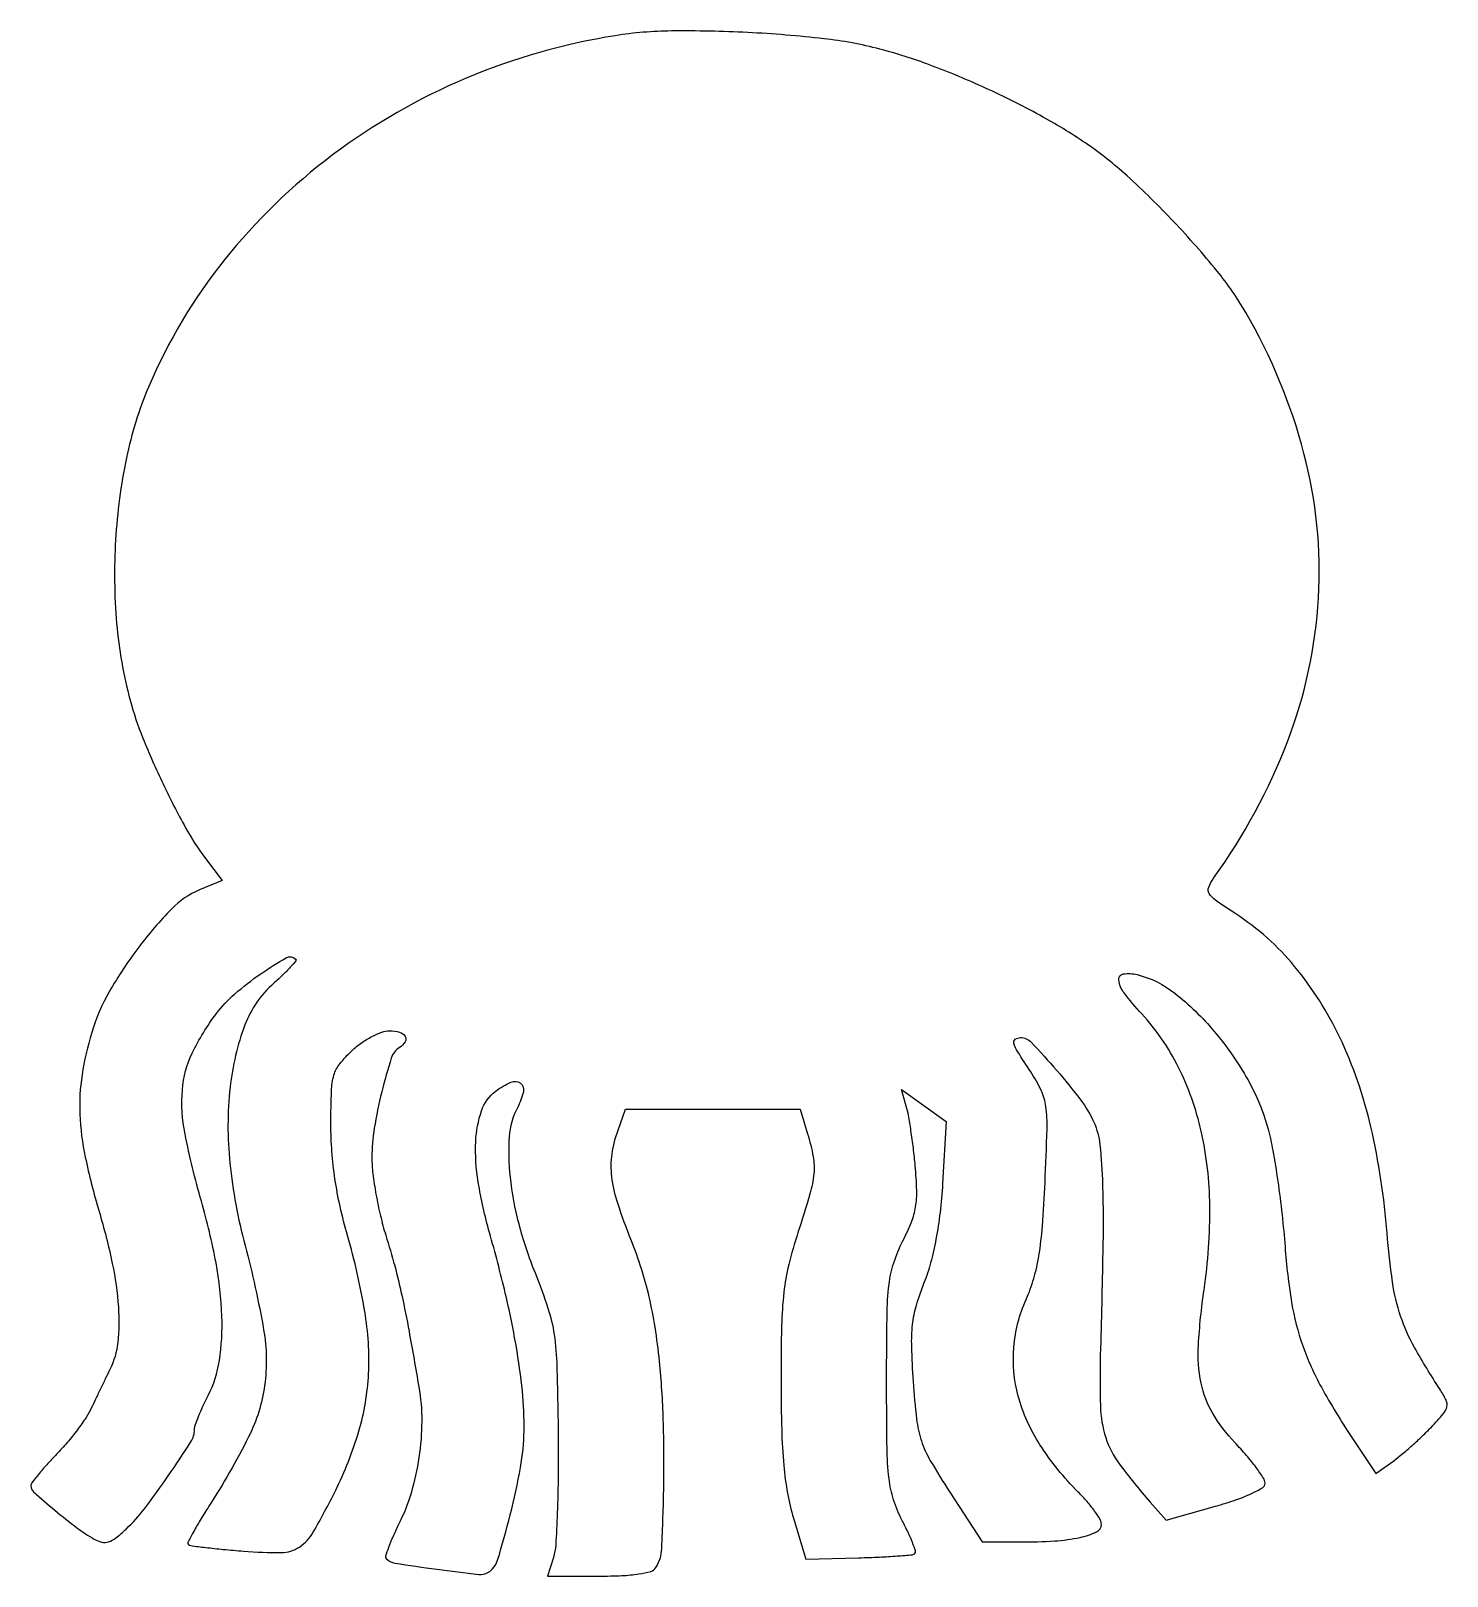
# Model space of a CAD drawing. Extents: x 0 to 208, y 0 to 227.
import ezdxf

# ---------------------------------------------------------------- set-up
doc = ezdxf.new("R2010")
doc.units = 0

msp = doc.modelspace()

# ---------------------------------------------------------------- linework, layer by layer
msp.add_lwpolyline([(85.713083, 225.979696, 0.060419), (63.834572, 219.73948, 0.061693), (44.249206, 208.479733, 0.062998), (28.347984, 193.035401, 0.068152), (17.286425, 174.5, 0.04927), (14.011225, 164.041712, 0.036455), (12.413076, 152.019202, 0.036098), (12.571351, 139.738583, 0.044918), (14.556445, 128.5, 0.029586), (16.427683, 122.92365, 0.015394), (19.378338, 116.202915, 0.015315), (22.675416, 109.793543, 0.035772), (25.617264, 105.276302), (28.06166, 102.052603), (24.720645, 100.656638, 0.100867), (20.6474, 97.888875, 0.03145), (15.805235, 92.255706, 0.032072), (11.484708, 85.704556, 0.055979), (8.912545, 79.738701, 0.035773), (7.497073, 73.51734, 0.048442), (7.178114, 67.764483, 0.042111), (7.972356, 61.473865, 0.019624), (10, 53.5, -0.019803), (11.934339, 45.88162, -0.03512), (12.830562, 39.467961, -0.043594), (12.733966, 34.248799, -0.08917), (11.592502, 30.33104, 0.002258), (10.957656, 29.039512, 0.001325), (10.209131, 27.488741, 0.001325), (9.468876, 25.934105, 0.002259), (8.859639, 24.630632, -0.038901), (8.093204, 23.261943, -0.014507), (6.817003, 21.463869, -0.014272), (5.306593, 19.576085, -0.016769), (3.767137, 17.879487, 0.008975), (2.323869, 16.337874, 0.012896), (1.106605, 14.918006, 0.008689), (0.152435, 13.702565, 0.163487), (0.000029, 13.248855, 0.214211), (0.39779, 12.363119, 0.006502), (3.516398, 9.662651, 0.013554), (6.738171, 7.091503, 0.032181), (9.298598, 5.406276, 0.075196), (10.40692, 4.979385, 0.132807), (11.379607, 5.024669, 0.089531), (12.452106, 5.595595, 0.021966), (13.971794, 6.906276, 0.040725), (16.644423, 9.870109, 0.012782), (20.151873, 14.713017, 0.007807), (23.46977, 19.715472, 0.143478), (24, 21.52521, -0.085043), (24.106143, 22.144746, -0.010724), (24.5875, 23.420466, -0.012344), (25.234178, 24.920892, -0.009964), (26, 26.5, 0.080733), (27.644895, 31.628618, 0.046113), (28.016963, 38.139071, 0.037991), (27.147607, 45.937535, 0.022864), (25, 55, -0.019894), (22.604575, 64.847279, -0.069841), (22.218225, 71.345642, -0.091746), (23.66528, 76.719165, -0.05123), (27.208218, 82.518583, -0.050841), (29.904317, 85.398925, -0.028486), (33.697858, 88.342345, -0.020712), (37.440955, 90.696904, -0.338474), (38.820521, 90.512812, -0.385216), (38.834432, 90.23485, -0.0124), (38.039807, 89.310715, -0.018031), (36.965932, 88.205562, -0.01079), (35.615805, 86.967534, 0.123331), (31.393494, 80.859447, 0.062695), (29.212685, 71.718196, 0.053083), (29.180421, 60.587821, 0.039538), (31.407547, 48.5, -0.022186), (34.13562, 36.118613, -0.077755), (34.276583, 27.975301, -0.082268), (31.923525, 20.42351, -0.026716), (26.09841, 10.241239, 0.007838), (24.823217, 8.195395, 0.012786), (23.814004, 6.416867, 0.006429), (23.039143, 4.920135, 0.344028), (23.09841, 4.62448, 0.146634), (23.444108, 4.470483, 0.002237), (25.642245, 4.197823, 0.005792), (28.21636, 3.920421, 0.003773), (31.194338, 3.657015, 0.022508), (36.72322, 3.459734, 0.14402), (39.376106, 4.267062, 0.118752), (41.419596, 6.447839, 0.013251), (44.647842, 12.5, 0.044324), (48.10006, 21.272347, 0.059725), (49.517263, 29.678476, 0.0538), (48.969316, 38.833145, 0.028313), (46.436377, 49.956768, -0.015219), (45.352746, 54.199448, -0.017925), (44.595068, 58.275601, -0.018493), (44.148971, 62.279645, -0.018495), (44, 66.305559, -0.008187), (44.080278, 71.207971, -0.061937), (44.440286, 73.49006, -0.099066), (45.298893, 75.148716, -0.036085), (47.105755, 77.09879, -0.034287), (48.470849, 78.209055, -0.032228), (50.002504, 79.14777, -0.033849), (51.470149, 79.799183, -0.087738), (52.605755, 80, -0.068159), (54.082515, 79.797752, -0.193075), (54.892989, 79.176917, -0.280139), (54.884286, 78.35653, -0.115596), (54.065585, 77.540534, 0.179693), (52.858205, 75.990069, 0.015131), (51.453926, 71.027799, 0.021149), (50.354855, 65.694436, 0.040651), (50.007639, 61.346093, 0.030438), (50.152419, 59.030194, 0.013657), (50.610113, 56.014165, 0.013462), (51.268884, 52.843258, 0.01783), (52.047886, 50, -0.010033), (53.355578, 45.503381, -0.012075), (54.396784, 41.226359, -0.008718), (55.4569, 35.920716, -0.002568), (56.898524, 27.75, -0.043132), (57.317723, 22.72887, -0.036217), (56.915686, 17.401215, -0.036175), (55.747993, 12.180417, -0.042733), (53.881952, 7.478083, 0.01139), (53.060227, 5.734479, 0.017709), (52.440365, 4.192479, 0.012241), (52.015704, 2.920922, 0.27763), (52.105079, 2.561587, 0.159107), (53.396014, 1.906114, 0.004652), (59.526511, 1.011179, 0.004456), (65.692327, 0.225507, 0.169445), (67.037839, 0.523386, 0.182408), (68.451929, 2.35913, 0.011649), (70.306338, 9.002061, 0.018049), (71.807313, 15.947593, 0.040558), (72.321948, 21.310578, 0.028537), (72.07543, 27.112447, 0.018177), (71.15994, 33.808747, 0.015577), (69.570916, 41.514016, 0.009813), (67.260515, 50.408138, -0.026748), (65.610127, 57.7784, -0.0527), (65.241602, 63.762615, -0.071726), (66.09364, 68.26563, -0.149687), (68.168536, 71.127127, -0.054147), (70.406594, 72.462793, -0.276057), (71.78879, 72.311779, -0.299522), (72.233212, 71.060341, -0.059181), (71.354106, 68.717872, 0.10222), (70.15938, 64.459321, 0.04403), (70.267335, 58.534868, 0.038765), (71.541738, 51.676178, 0.030441), (73.93632, 44.5, -0.016332), (75.83548, 39.30158, -0.043581), (76.736499, 35.462123, -0.028969), (77.141764, 30.732331, -0.004137), (77.329418, 21, -0.005287), (77.332063, 14.863001, -0.006882), (77.197734, 9.245313, -0.005268), (76.971512, 4.556338, -0.06103), (76.641592, 2.75), (75.783184, 0), (83.332575, 0, 0.011214), (86.671703, 0.074896, 0.026037), (89.163963, 0.317191, 0.031473), (90.922737, 0.69556, 0.186792), (91.660985, 1.25, 0.128521), (92.52685, 4.032602, 0.007172), (92.816737, 13.17718, 0.012), (92.751751, 22.945413, 0.017708), (92.185775, 31.5, 0.013323), (91.541482, 36.501243, 0.018348), (90.679443, 40.948621, 0.019531), (89.545638, 45.090346, 0.019044), (88.083757, 49.166586, -0.01632), (86.070615, 54.685166, -0.049135), (85.20111, 58.592519, -0.065682), (85.235736, 61.920219, -0.051368), (86.110128, 65.429002), (87.220255, 68.5), (100.026027, 68.5), (112.831799, 68.5), (113.9159, 64.88398, -0.027285), (114.727036, 61.521665, -0.070022), (114.832721, 59.02748, -0.047178), (114.259821, 56.076514, -0.007372), (112.5, 50.403252, 0.018829), (111.155023, 45.688244, 0.03165), (110.430656, 41.637257, 0.023001), (110.097462, 36.720932, 0.005659), (110.013584, 28.622355, 0.006284), (110.110838, 21.434347, 0.016134), (110.414077, 16.244444, 0.02172), (110.966772, 12.146481, 0.029075), (111.842248, 8.5), (113.657327, 2.5), (121.434946, 2.689615, 0.005154), (124.447562, 2.794143, 0.007877), (127.057219, 2.952861, 0.003498), (129.264325, 3.137574, 0.175496), (129.652837, 3.319504, 0.283606), (129.735575, 3.66862, 0.012072), (129.289167, 4.914167, 0.017617), (128.644938, 6.423106, 0.011277), (127.796555, 8.129888, -0.043775), (126.519175, 11.182134, -0.049189), (125.854167, 14.293521, -0.024696), (125.56491, 18.887147, -0.003376), (125.5, 28.5, -0.00337), (125.565469, 38.214055, -0.02543), (125.860514, 42.794303, -0.050014), (126.54984, 45.94907, -0.03939), (127.892497, 49.180403, 0.024033), (129.138454, 51.937144, 0.053478), (129.751133, 54.154557, 0.04785), (129.915457, 56.599955, 0.016007), (129.698426, 60.180403, 0.006929), (129.420915, 62.778496, 0.006999), (129.07233, 65.359113, 0.006851), (128.706666, 67.596983, 0.02805), (128.390729, 68.935727), (127.6696, 71.371454), (130.962731, 69.026538), (134.255862, 66.681622), (133.708665, 57.590811, -0.01385), (133.33337, 53.328214, -0.017542), (132.740158, 49.418922, -0.019306), (131.947497, 45.944161, -0.029159), (130.967946, 43, 0.023348), (129.818759, 39.675395, 0.044341), (129.263608, 36.901053, 0.034844), (129.136553, 33.662293, 0.009569), (129.389727, 28.560937, 0.011307), (129.897346, 23.018789, 0.051307), (130.593044, 19.855396, 0.052381), (131.912205, 16.930273, 0.012102), (134.752515, 12.323853), (139.5, 5.025832), (145.125, 5.012916, 0.016153), (150.149568, 5.163738, 0.0379), (153.867231, 5.680341, 0.05364), (156.289031, 6.485629, 0.293683), (157, 7.591667, 0.134479), (156.803094, 8.310533, 0.021774), (156.003355, 9.535863, 0.022685), (154.90622, 10.928813, 0.018222), (153.607168, 12.326166, -0.052673), (147.993602, 19.265846, -0.077822), (144.809257, 26.404724, -0.086887), (144.156613, 33.564688, -0.085144), (145.963967, 40.575073, 0.035512), (147.084902, 43.634484, 0.030059), (147.837137, 46.996727, 0.021405), (148.350079, 51.353217, 0.007233), (148.732855, 57.732126, 0.003974), (149.02752, 65.581731, 0.039405), (148.865443, 68.873496, 0.077578), (148.185392, 71.213628, 0.036752), (146.644715, 73.960686, -0.005671), (144.735292, 76.918368, -0.067308), (144.170778, 78.157405, -0.313454), (144.361392, 78.743543, -0.163656), (145.123928, 79, -0.205768), (146.713825, 78.31677, -0.011227), (150.452409, 74.194269, -0.01786), (153.961461, 69.840964, -0.05429), (155.894166, 66.574192, -0.081139), (156.785681, 63.274004, -0.018138), (157.169614, 57.434078, -0.01182), (157.22114, 48.456473, -0.002765), (156.868632, 33.412979, 0.013604), (156.853745, 24.911815, 0.072101), (157.636462, 20.335779, 0.082018), (159.647953, 16.443879, 0.020446), (164.17563, 10.863014), (166.5, 8.226028), (173.75, 10.263383, 0.013757), (176.706849, 11.182783, 0.026525), (179.006972, 12.106855, 0.027625), (180.628187, 12.97219, 0.262083), (181, 13.632809, 0.145663), (180.774614, 14.390051, 0.015179), (179.701871, 15.928388, 0.017824), (178.273322, 17.713354, 0.013365), (176.580836, 19.576976, -0.058127), (173.332248, 23.868832, -0.083436), (171.63203, 28.314174, -0.064194), (171.236789, 33.902587, -0.0219), (172.061459, 42.007742, 0.038376), (172.905173, 54.309794, 0.053544), (171.638015, 65.258324, 0.059941), (168.282486, 74.68577, 0.070874), (162.918797, 82.472268, -0.02202), (160.318884, 85.554737, -0.1362), (159.546378, 87.456117, -0.404333), (160.225993, 88.344026, -0.099407), (162.250996, 88.244457, -0.106467), (167.772415, 85.512817, -0.049265), (173.54957, 79.910769, -0.047416), (178.467247, 72.838161, -0.062195), (181.445352, 65.563817, -0.022238), (182.143289, 62.44101, -0.008044), (182.864531, 57.952545, -0.007959), (183.497772, 53.005876, -0.009384), (183.934405, 48.305873, 0.022305), (184.906965, 40.134919, 0.043611), (186.529452, 33.787047, 0.042355), (189.263336, 27.698878, 0.019854), (193.754042, 20.315235), (197.253659, 15.044432), (199.876829, 16.93084, 0.017967), (201.087663, 17.869377, 0.008557), (202.57964, 19.158083, 0.00847), (204.094659, 20.55954, 0.011907), (205.394285, 21.863944, 0.013302), (207.168357, 23.833821, 0.124801), (207.668785, 24.84839, 0.169326), (207.543542, 25.840593, 0.02976), (206.594274, 27.496463, -0.0175), (202.932817, 33.535419, -0.046307), (200.886266, 38.149166, -0.045497), (199.704272, 43.107447, -0.016414), (198.906045, 50.317375, 0.037174), (196.524494, 65.890369, 0.054189), (191.972069, 78.995399, 0.061903), (185.326399, 89.449468, 0.076141), (176.713006, 97.140745, -0.008162), (173.753354, 99.136308, -0.101435), (172.825412, 100.114474, -0.234411), (172.735342, 101.04621, -0.064938), (173.452264, 102.377984, 0.06432), (184.323155, 122.512677, 0.077599), (188.834685, 143.503115, 0.078461), (186.714414, 164.682601, 0.067649), (178.17358, 185.373799, 0.039307), (173.96941, 191.451768, 0.018401), (167.653205, 198.64586, 0.018426), (160.760626, 205.418758, 0.035787), (154.70573, 210.198541, 0.024543), (147.95222, 214.317151, 0.017418), (140.015259, 218.286355, 0.01748), (131.872706, 221.670875, 0.025825), (124.5, 224.010917, 0.036016), (116.295716, 225.535206, 0.015247), (105.130262, 226.443909, 0.015228), (93.949708, 226.670484, 0.036757)], format="xyb", close=True)

doc.saveas('drawing.dxf')
